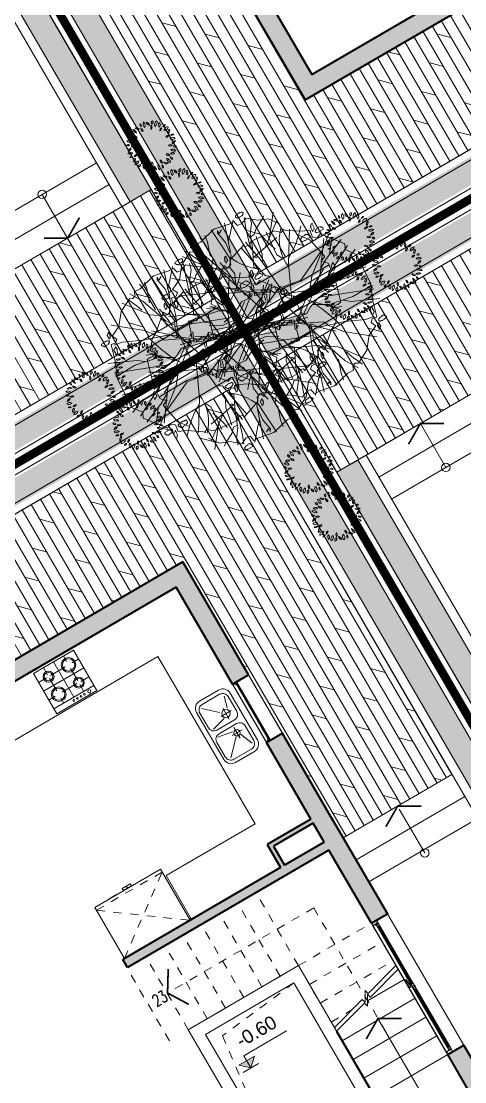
# Model space of a CAD drawing. Header units: millimetres. Extents: x 567980 to 569372, y 2065777 to 2066674.
# Drawn here: x 568865.12 to 568870.37, y 2066273.17 to 2066285.72 of the extents above; entities that cross this region are included whole.
import ezdxf
from ezdxf.enums import TextEntityAlignment as Align

# ---------------------------------------------------------------- set-up
doc = ezdxf.new("R2010")
doc.units = ezdxf.units.MM
for name, pattern in [('CENTER', [3, 1.5, -0.5, 0.5, -0.5]), ('DASHED2', [0.375, 0.25, -0.125]), ('HIDDEN', [0.75, 0.5, -0.25])]:
    doc.linetypes.add(name, pattern=pattern)
for name, color, linetype, lineweight in [('A-DIM', 251, 'Continuous', 15), ('A-HATCH', 251, 'Continuous', 5), ('A-KY HIEU', 34, 'Continuous', 20), ('A-TEXT', 7, 'Continuous', 18), ('A-TUONG', 255, 'Continuous', 35), ('boDnv', 54, 'Continuous', 25), ('E- CHU THICH', 162, 'Continuous', 13), ('E- RANH GIOI', 1, 'CENTER', 13), ('E- THAY', 9, 'Continuous', 20), ('E-Khuat', 251, 'DASHED2', 13), ('E-Manh', 251, 'Continuous', 13), ('i_Cay', 114, 'Continuous', 13), ('i_Hatch', 250, 'Continuous', 13), ('i_ThietBi', 32, 'Continuous', 13), ('LD-CUA', 146, 'Continuous', 13), ('LD-THAY', 9, 'Continuous', 13)]:
    doc.layers.add(name, color=color, linetype=linetype, lineweight=lineweight)
doc.layers.add('ChiaLo', color=128, linetype='CENTER')
doc.layers.add('loKBT', color=42, linetype='Continuous')
doc.styles.add('A1-arial', font='arial.ttf')
doc.styles.add('Dim roman', font='romans.shx', dxfattribs={"width": 0.7})

# ---------------------------------------------------------------- blocks, each defined once
blk = doc.blocks.new('NEN')
at = {"layer": 'ChiaLo', "ltscale": 5}
for points in [[(103.177, -128.678), (226.594, -56.875)], [(180.333, -106.928), (160.217, -72.354)]]:
    blk.add_lwpolyline(points, dxfattribs=at)
at = {"layer": 'loKBT'}
for points in [[(171.022, -66.068), (160.217, -72.354), (170.275, -89.641), (181.079, -83.355)], [(160.217, -72.354), (149.413, -78.64), (159.47, -95.927), (170.275, -89.641)], [(181.079, -83.355), (170.275, -89.641), (180.333, -106.928), (191.137, -100.642)], [(170.275, -89.641), (159.47, -95.927), (169.528, -113.214), (180.333, -106.928)]]:
    blk.add_lwpolyline(points, close=True, dxfattribs=at)
blk = doc.blocks.new('A$C395E768C')
at = {"layer": 'i_ThietBi'}
for p, q in [((-125, -66), (-125, 0)), ((0, -439), (0, 0)), ((125, -86), (125, 0)), ((-169, -110), (-250, -110)), ((101, -110), (-81, -110)), ((149, -110), (250, -110)), ((-250, -219), (250, -219)), ((-125, -305), (-125, -154)), ((125, -285), (125, -134)), ((-149, -329), (-250, -329)), ((-101, -329), (81, -329)), ((169, -329), (250, -329)), ((-250, -439), (250, -439)), ((-125, -353), (-125, -439)), ((125, -373), (125, -439))]:
    blk.add_line(p, q, dxfattribs=at)
blk.add_lwpolyline([(250, -500), (250, 0), (-250, 0), (-250, -500)], close=True, dxfattribs=at)
for centre, radius in [((-125, -110), 78.9), ((-125, -110), 65.8), ((125, -110), 59.2), ((125, -110), 46.1), ((-125, -329), 59.2), ((-125, -329), 46.1), ((125, -329), 78.9), ((125, -329), 65.8), ((-175, -469), 17.5), ((-114, -469), 8.77), ((-70, -469), 8.77), ((-26, -469), 8.77), ((18, -469), 8.77)]:
    blk.add_circle(centre, radius, dxfattribs=at)
blk = doc.blocks.new('A$C33A8190A')
at = {"layer": 'i_ThietBi', "linetype": 'HIDDEN'}
for p, q in [((-900, 40), (0, 700)), ((-900, 700), (0, 40))]:
    blk.add_line(p, q, dxfattribs=at)
at = {"layer": 'i_ThietBi'}
blk.add_lwpolyline([(-900, 700), (0, 700), (0, 0), (-900, 0)], close=True, dxfattribs=at)
at = {"layer": 'i_ThietBi', "linetype": 'HIDDEN'}
for points in [[(-900, 0), (0, 0), (0, 40), (-900, 40)], [(-450, 0), (-505, 0), (-505, -31), (-450, -31)], [(-395, 0), (-395, -31), (-450, -31), (-450, 0)]]:
    blk.add_lwpolyline(points, close=True, dxfattribs=at)
blk = doc.blocks.new('kkkk')
h = blk.add_hatch(color=250)
edge = h.paths.add_edge_path()
edge.add_line((333059, 105337), (333060, 105337))
edge.add_line((333060, 105337), (333060, 105342))
edge.add_line((333060, 105342), (333062, 105342))
edge.add_line((333062, 105342), (333062, 105372))
edge.add_line((333062, 105372), (333028, 105372))
edge.add_line((333028, 105372), (333028, 105387))
edge.add_line((333028, 105387), (333022, 105387))
edge.add_line((333022, 105387), (333022, 105384))
edge.add_line((333022, 105384), (333024, 105384))
edge.add_line((333024, 105384), (333024, 105385))
edge.add_line((333024, 105385), (333026, 105385))
edge.add_line((333026, 105385), (333026, 105378))
edge.add_line((333026, 105378), (333024, 105378))
edge.add_line((333024, 105378), (333024, 105380))
edge.add_line((333024, 105380), (333022, 105380))
edge.add_line((333022, 105380), (333022, 105377))
edge.add_line((333022, 105377), (333026, 105377))
edge.add_line((333026, 105377), (333026, 105372))
edge.add_line((333026, 105372), (332992, 105372))
edge.add_line((332992, 105372), (332992, 105342))
edge.add_line((332992, 105342), (332993, 105342))
edge.add_line((332993, 105342), (332993, 105337))
edge.add_line((332993, 105337), (332995, 105337))
edge.add_line((332995, 105337), (332995, 105342))
edge.add_line((332995, 105342), (333002, 105342))
edge.add_line((333002, 105342), (333002, 105343))
edge.add_line((333002, 105343), (332993, 105343))
edge.add_line((332993, 105343), (332993, 105370))
edge.add_line((332993, 105370), (333007, 105370))
edge.add_arc((333010, 105368), 3.97, 141.5226, 210)
edge.add_line((333007, 105366), (333008, 105366))
edge.add_arc((333010, 105368), 2.47, -390, -150, ccw=False)
edge.add_line((333012, 105366), (333013, 105366))
edge.add_arc((333010, 105368), 3.97, -30, 38.4774)
edge.add_line((333013, 105370), (333040, 105370))
edge.add_arc((333044, 105368), 3.97, 141.5226, 210)
edge.add_line((333040, 105366), (333041, 105366))
edge.add_arc((333044, 105368), 2.47, -390, -150, ccw=False)
edge.add_line((333046, 105366), (333047, 105366))
edge.add_arc((333044, 105368), 3.97, -30, 38.4774)
edge.add_line((333047, 105370), (333060, 105370))
edge.add_line((333060, 105370), (333060, 105343))
edge.add_line((333060, 105343), (333051, 105343))
edge.add_line((333051, 105343), (333051, 105342))
edge.add_line((333051, 105342), (333059, 105342))
edge.add_line((333059, 105342), (333059, 105337))
blk.add_lwpolyline([(333026, 105378), (333026, 105385), (333024, 105385), (333024, 105384), (333022, 105384), (333022, 105387), (333028, 105387), (333028, 105372), (333062, 105372), (333062, 105342), (333060, 105342), (333060, 105337), (333059, 105337), (333059, 105342), (333051, 105342), (333051, 105343), (333060, 105343), (333060, 105370), (333047, 105370, -0.30801), (333047, 105366), (333046, 105366, 1.732051), (333041, 105366), (333040, 105366, -0.30801), (333040, 105370), (333013, 105370, -0.30801), (333013, 105366), (333012, 105366, 1.732051), (333008, 105366), (333007, 105366, -0.30801), (333007, 105370), (332993, 105370), (332993, 105343), (333002, 105343), (333002, 105342), (332995, 105342), (332995, 105337), (332993, 105337), (332993, 105342), (332992, 105342), (332992, 105372), (333026, 105372), (333026, 105377), (333022, 105377), (333022, 105380), (333024, 105380), (333024, 105378)], format="xyb", close=True)
blk = doc.blocks.new('ccccc')
h = blk.add_hatch(color=250)
h.paths.add_polyline_path([(333034, 105325), (333084, 105325), (333084, 105327), (333078, 105327), (333078, 105354), (333084, 105354), (333084, 105355), (333034, 105355), (333034, 105347), (333036, 105347), (333036, 105354), (333052, 105354), (333052, 105327), (333036, 105327), (333036, 105334), (333034, 105334)])
h.paths.add_polyline_path([(333054, 105327), (333054, 105354), (333076, 105354), (333076, 105327)], flags=16)
for p, q in [((333034, 105347), (333036, 105347)), ((333052, 105354), (333052, 105327)), ((333054, 105354), (333054, 105327)), ((333076, 105354), (333076, 105327)), ((333078, 105354), (333078, 105327)), ((333084, 105355), (333084, 105354)), ((333034, 105334), (333036, 105334)), ((333084, 105327), (333084, 105325))]:
    blk.add_line(p, q)
for points in [[(333084, 105355), (333034, 105355), (333034, 105347)], [(333052, 105354), (333036, 105354), (333036, 105347)], [(333076, 105354), (333054, 105354)], [(333084, 105354), (333078, 105354)], [(333034, 105334), (333034, 105325), (333084, 105325)], [(333036, 105334), (333036, 105327), (333052, 105327)], [(333054, 105327), (333076, 105327)], [(333078, 105327), (333084, 105327)]]:
    blk.add_lwpolyline(points)
blk = doc.blocks.new('dasdsd')
at = {"linetype": 'HIDDEN', "ltscale": 0.05}
for p, q in [((-10, -16), (-10, 0)), ((10, 0), (-10, 0)), ((10, -16), (10, 0)), ((-16, -19), (-108, -23)), ((-10, -16), (-15, -19)), ((10, -16), (-10, -16))]:
    blk.add_line(p, q, dxfattribs=at)
for centre, radius, start, end in [((-106, -28), 5.22, 108.2433, 251.7567), ((-41, 287), 327, 258.1752, 278.8996), ((-16, -17), 1.95, 270, 297.1927), ((-10, -18), 1.95, 90, 117.1927), ((10, -26), 10.1, 270, 90)]:
    blk.add_arc(centre, radius, start, end, dxfattribs=at)
blk = doc.blocks.new('fffsf')
h = blk.add_hatch(color=250)
h.paths.add_polyline_path([(333184, 105396), (333134, 105396), (333134, 105394), (333140, 105394), (333140, 105367), (333134, 105367), (333134, 105364), (333119, 105364), (333119, 105361), (333135, 105361), (333135, 105366), (333184, 105366), (333184, 105374), (333182, 105374), (333182, 105367), (333166, 105367), (333166, 105394), (333182, 105394), (333182, 105387), (333184, 105387)])
h.paths.add_polyline_path([(333165, 105394), (333165, 105367), (333142, 105367), (333142, 105394)], flags=16)
for p, q in [((333134, 105396), (333134, 105394)), ((333140, 105394), (333140, 105367)), ((333142, 105394), (333142, 105367)), ((333165, 105394), (333165, 105367)), ((333166, 105394), (333166, 105367)), ((333184, 105387), (333182, 105387)), ((333184, 105374), (333182, 105374))]:
    blk.add_line(p, q)
for points in [[(333184, 105374), (333184, 105366), (333135, 105366), (333135, 105361), (333119, 105361)], [(333134, 105367), (333134, 105364), (333119, 105364), (333119, 105361)], [(333134, 105396), (333184, 105396), (333184, 105387)], [(333134, 105394), (333140, 105394)], [(333140, 105367), (333134, 105367)], [(333142, 105394), (333165, 105394)], [(333165, 105367), (333142, 105367)], [(333166, 105394), (333182, 105394), (333182, 105387)], [(333182, 105374), (333182, 105367), (333166, 105367)]]:
    blk.add_lwpolyline(points)
blk = doc.blocks.new('*U461')
for points in [[(88, 82), (88, 81), (77, 81), (77, 69), (88, 69), (88, 68, 0.240391), (91, 72), (80, 72), (80, 78), (91, 78, 0.240391)], [(847, 82), (847, 81), (858, 81), (858, 69), (847, 69), (847, 68, -0.240391), (844, 72), (855, 72), (855, 78), (844, 78, -0.240391)], [(953, 82), (953, 81), (942, 81), (942, 69), (953, 69), (953, 68, 0.240391), (956, 72), (945, 72), (945, 78), (956, 78, 0.240391)]]:
    blk.add_hatch(color=250).paths.add_polyline_path(points)
for p, q in [((35, 20), (1765, 20)), ((897, 90), (45, 90)), ((897, 90), (88, 90)), ((88, 60), (897, 60)), ((902, 90), (1712, 90)), ((1712, 60), (902, 60))]:
    blk.add_line(p, q)
for points in [[(88, 82), (88, 81), (77, 81), (77, 69), (88, 69), (88, 68, 0.240391), (91, 72), (80, 72), (80, 78), (91, 78, 0.240391)], [(847, 82), (847, 81), (858, 81), (858, 69), (847, 69), (847, 68, -0.240391), (844, 72), (855, 72), (855, 78), (844, 78, -0.240391)], [(953, 82), (953, 81), (942, 81), (942, 69), (953, 69), (953, 68, 0.240391), (956, 72), (945, 72), (945, 78), (956, 78, 0.240391)]]:
    blk.add_lwpolyline(points, format="xyb", close=True)
for points in [[(855, 72), (80, 72), (80, 78), (855, 78)], [(945, 72), (1720, 72), (1720, 78), (945, 78)]]:
    blk.add_lwpolyline(points, close=True)
at = {"rotation": 270}
blk.add_blockref('kkkk', (-105337, 333082), dxfattribs=at)
at = {"xscale": -1}
for name, p, rotation in [('ccccc', (333122, -105265), 359.9999999999902), ('fffsf', (-332231, 105456), 180.0000000001608), ('kkkk', (107137, 333082), 90)]:
    blk.add_blockref(name, p, dxfattribs=dict(at, rotation=rotation))
for p in [(-332187, -105265), (-331322, -105265)]:
    blk.add_blockref('ccccc', p)
at = {"xscale": -0.8000000000000002, "yscale": 0.8, "zscale": 0.8}
blk.add_blockref('dasdsd', (927, 60), dxfattribs=at)
blk = doc.blocks.new('CR')
at = {"layer": 'i_ThietBi', "ltscale": 0.5}
for p, q in [((7158371, 838004), (7158534, 837855)), ((7158637, 837855), (7158679, 837993)), ((7158592, 837879), (7158592, 837729)), ((7158371, 837721), (7158545, 837763)), ((7158525, 837805), (7158664, 837805)), ((7158550, 837577), (7158368, 837611)), ((7158591, 837616), (7158591, 837466)), ((7158556, 837505), (7158379, 837322)), ((7158524, 837542), (7158663, 837542)), ((7158618, 837507), (7158685, 837345))]:
    blk.add_line(p, q, dxfattribs=at)
for points in [[(7158297, 837989), (7158297, 837347, 0.414214), (7158397, 837247), (7158657, 837247, 0.414214), (7158757, 837347), (7158757, 837989, 0.414214), (7158657, 838089), (7158397, 838089, 0.414214)], [(7158327, 837964), (7158327, 837764, 0.414214), (7158402, 837689), (7158642, 837689, 0.414214), (7158717, 837764), (7158717, 837964, 0.414214), (7158642, 838039), (7158402, 838039, 0.414214)], [(7158327, 837564, -0.414214), (7158402, 837639), (7158642, 837639, -0.414214), (7158717, 837564), (7158717, 837364, -0.414214), (7158642, 837289), (7158402, 837289, -0.414214), (7158327, 837364)]]:
    blk.add_lwpolyline(points, format="xyb", close=True, dxfattribs=at)
for centre, radius in [((7158592, 837805), 50), ((7158591, 837542), 37.5)]:
    blk.add_circle(centre, radius, dxfattribs=at)
blk = doc.blocks.new('SFFSF')
h = blk.add_hatch(color=250)
h.paths.add_polyline_path([(339647, 104917), (339647, 104892), (339678, 104892), (339678, 104899), (339675, 104899, 1), (339675, 104897), (339677, 104897), (339677, 104893), (339663, 104893), (339663, 104916), (339677, 104916), (339677, 104912), (339675, 104912, 1), (339675, 104911), (339678, 104911), (339678, 104917)])
h.paths.add_polyline_path([(339648, 104916), (339662, 104916), (339662, 104893), (339648, 104893)], flags=16)
blk.add_lwpolyline([(339663, 104893), (339663, 104916), (339677, 104916), (339677, 104912), (339675, 104912, 1), (339675, 104911), (339678, 104911), (339678, 104917), (339647, 104917), (339647, 104892), (339678, 104892), (339678, 104899), (339675, 104899, 1), (339675, 104897), (339677, 104897), (339677, 104893)], format="xyb", close=True)
blk.add_lwpolyline([(339662, 104893), (339662, 104916), (339648, 104916), (339648, 104893)], close=True)
blk = doc.blocks.new('DDDDA')
blk.add_hatch(color=250).paths.add_polyline_path([(339344, 104971), (339344, 104969), (339333, 104969), (339333, 104958), (339344, 104958), (339344, 104957, 0.240391), (339347, 104961), (339336, 104961), (339336, 104967), (339347, 104967, 0.240391)])
blk.add_lwpolyline([(339344, 104971), (339344, 104969), (339333, 104969), (339333, 104958), (339344, 104958), (339344, 104957, 0.240391), (339347, 104961), (339336, 104961), (339336, 104967), (339347, 104967, 0.240391)], format="xyb", close=True)
blk = doc.blocks.new('*U496')
for points in [[(22, 22), (0, 22), (0, 28), (1, 28), (1, 23), (18, 23), (18, 63), (9, 63), (9, 72), (5, 74), (5, 83), (9, 86), (9, 93), (1, 93), (1, 89), (0, 89), (0, 94), (10, 94), (10, 93), (10, 91), (10, 82), (9, 82), (9, 84), (6, 82), (6, 75), (9, 73), (9, 75), (10, 75), (10, 64), (19, 64), (19, 23), (22, 23)], [(1045, 22), (1067, 22), (1067, 28), (1065, 28), (1065, 23), (1049, 23), (1049, 63), (1058, 63), (1058, 72), (1062, 74), (1062, 83), (1058, 86), (1058, 93), (1065, 93), (1065, 89), (1067, 89), (1067, 94), (1057, 94), (1057, 93), (1057, 91), (1057, 82), (1058, 82), (1058, 84), (1060, 82), (1060, 75), (1058, 73), (1058, 75), (1057, 75), (1057, 64), (1048, 64), (1048, 23), (1045, 23)]]:
    blk.add_hatch(color=250).paths.add_polyline_path(points)
for p, q in [((10, 94), (1057, 94)), ((22, 22), (1045, 22))]:
    blk.add_line(p, q)
for points in [[(9, 93), (9, 86), (5, 83), (5, 74), (9, 72), (9, 63), (18, 63), (18, 23), (1, 23), (1, 28), (0, 28), (0, 22), (22, 22), (22, 23), (19, 23), (19, 64), (10, 64), (10, 75), (9, 75), (9, 73), (6, 75), (6, 82), (9, 84), (9, 82), (10, 82), (10, 93), (10, 93), (10, 94), (0, 94), (0, 89), (1, 89), (1, 93), (9, 93)], [(1058, 93), (1058, 86), (1062, 83), (1062, 74), (1058, 72), (1058, 63), (1049, 63), (1049, 23), (1065, 23), (1065, 28), (1067, 28), (1067, 22), (1045, 22), (1045, 23), (1048, 23), (1048, 64), (1057, 64), (1057, 75), (1058, 75), (1058, 73), (1060, 75), (1060, 82), (1058, 84), (1058, 82), (1057, 82), (1057, 93), (1057, 93), (1057, 94), (1067, 94), (1067, 89), (1065, 89), (1065, 93), (1058, 93)]]:
    blk.add_lwpolyline(points)
blk.add_lwpolyline([(1031, 76), (36, 76), (36, 82), (1031, 82)], close=True)
at = {"xscale": -1, "rotation": 180}
blk.add_blockref('SFFSF', (-339635, 104983), dxfattribs=at)
blk.add_blockref('DDDDA', (-339300, -104885))
at = {"xscale": -1}
blk.add_blockref('DDDDA', (340366, -104885), dxfattribs=at)
at = {"rotation": 180}
blk.add_blockref('SFFSF', (340701, 104983), dxfattribs=at)
blk = doc.blocks.new('cotxaytho')
at = {"layer": 'A-KY HIEU'}
h = blk.add_hatch(color=256, dxfattribs=at)
h.paths.add_polyline_path([(200, 188), (0, 188), (0, 0)])
h.paths.add_polyline_path([(0, 188), (-200, 188), (0, 0)])
for p, q in [((0, 312), (0, 0)), ((0, 312), (1100, 312)), ((-200, 188), (0, 0)), ((-200, 188), (200, 188)), ((-200, 0), (200, 0)), ((0, 0), (200, 188))]:
    blk.add_line(p, q, dxfattribs=at)
at = {"color": 6, "style": 'A1-arial'}
blk.add_attdef('-0.050', (35, 402), '', height=250, dxfattribs=at)
blk = doc.blocks.new('TANG 1 BT1')
at = {"layer": 'A-HATCH'}
h = blk.add_hatch(color=256, dxfattribs=at)
h.dxf.hatch_style = 1
h.paths.add_polyline_path([(7158834, 839217), (7158834, 837892), (7159054, 837892), (7159054, 839437), (7153914, 839437), (7153914, 839217)])
h.paths.add_polyline_path([(7150554, 839437), (7150554, 838369), (7150774, 838369), (7150774, 839217), (7151514, 839217), (7151514, 839437)])
h.paths.add_polyline_path([(7150774, 836569), (7150554, 836569), (7150554, 835617), (7151104, 835617), (7151104, 835319), (7151324, 835319), (7151324, 835617), (7152824, 835617), (7152824, 833427), (7152714, 833427), (7152714, 833317), (7152934, 833317), (7152934, 835727), (7150774, 835727)])
h.paths.add_polyline_path([(7151324, 834519), (7151104, 834519), (7151104, 832827), (7151324, 832827), (7151324, 833317), (7151914, 833317), (7151914, 833427), (7151324, 833427)])
h.paths.add_polyline_path([(7158834, 835617), (7158834, 834617), (7159054, 834617), (7159054, 835947), (7159054, 837092), (7158834, 837092), (7158834, 836042), (7158234, 836042), (7158234, 835727), (7156074, 835727), (7156074, 835617)])
h.paths.add_polyline_path([(7158834, 835727), (7158289, 835727), (7158289, 835987), (7158834, 835987)], flags=16)
h.paths.add_polyline_path([(7158434, 831597), (7158434, 831392), (7158834, 831392), (7158834, 827617), (7158354, 827617), (7158354, 827397), (7159054, 827397), (7159054, 832817), (7158834, 832817), (7158834, 831817), (7156074, 831817), (7156074, 831597)])
h.paths.add_polyline_path([(7158834, 831597), (7158834, 831447), (7158489, 831447), (7158489, 831597)], flags=16)
h.paths.add_polyline_path([(7152934, 831707), (7152934, 831817), (7151324, 831817), (7151324, 831927), (7151104, 831927), (7151104, 831817), (7150554, 831817), (7150554, 830867), (7150774, 830867), (7150774, 831707)])
h.paths.add_polyline_path([(7150554, 828527), (7150774, 828527), (7150774, 830067), (7150554, 830067)])
h.paths.add_polyline_path([(7151704, 827397), (7152404, 827397), (7152404, 827617), (7150774, 827617), (7150774, 827727), (7150554, 827727), (7150554, 827617), (7150554, 827397), (7151404, 827397), (7151404, 827397)])
h.paths.add_polyline_path([(7154605, 827617), (7154605, 827397), (7155304, 827397), (7155304, 827397), (7155604, 827397), (7156654, 827397), (7156654, 827617)])
h.paths.add_polyline_path([(7150304, 831817), (7150304, 831197), (7150554, 831197), (7150554, 831307), (7150414, 831307), (7150414, 831707), (7150554, 831707), (7150554, 831817)])
h.paths.add_polyline_path([(7150304, 836228), (7150304, 835617), (7150554, 835617), (7150554, 835727), (7150414, 835727), (7150414, 836118), (7150554, 836118), (7150554, 836228)])
at = {"layer": 'A-TUONG'}
for p, q in [((7159054, 839437), (7153914, 839437)), ((7159054, 837892), (7159054, 839437)), ((7158834, 839217), (7153914, 839217)), ((7158834, 837892), (7158834, 839217)), ((7158834, 837892), (7159054, 837892)), ((7158834, 837092), (7159054, 837092)), ((7158834, 836042), (7158834, 837092)), ((7159054, 835837), (7159054, 837087)), ((7158834, 836042), (7158234, 836042)), ((7158234, 836042), (7158234, 835727)), ((7158834, 835987), (7158289, 835987)), ((7158289, 835987), (7158289, 835727)), ((7158834, 835727), (7158834, 835987)), ((7159054, 835947), (7159054, 834617)), ((7156074, 835617), (7156074, 835727)), ((7158234, 835727), (7156074, 835727)), ((7158834, 835727), (7158289, 835727)), ((7158834, 835617), (7156074, 835617)), ((7158834, 834617), (7158834, 835617)), ((7158834, 834617), (7159054, 834617)), ((7157834, 833718), (7157834, 832817)), ((7158834, 831817), (7158834, 832817)), ((7158834, 832817), (7159054, 832817)), ((7159054, 827397), (7159054, 832817))]:
    blk.add_line(p, q, dxfattribs=at)
at = {"layer": 'E- CHU THICH'}
for points in [[(7159799, 835617), (7159799, 835017)], [(7157834, 833769), (7158286, 833890), (7158299, 833842), (7158370, 833964), (7158383, 833916), (7158834, 834037)], [(7157834, 833718), (7158286, 833839), (7158299, 833791), (7158370, 833913), (7158383, 833865), (7158834, 833986)], [(7158334, 833602), (7158334, 832317), (7156324, 832317)]]:
    blk.add_lwpolyline(points, dxfattribs=at)
at = {"layer": 'E- CHU THICH', "const_width": 20}
blk.add_lwpolyline([(7158577, 833462), (7158334, 833602), (7158334, 833602), (7158334, 833602), (7158092, 833462)], dxfattribs=at)
at = {"layer": 'E- CHU THICH'}
blk.add_circle((7159799, 835017), 50, dxfattribs=at)
at = {"layer": 'E- THAY'}
for p, q in [((7158834, 832817), (7158834, 834617)), ((7159054, 832817), (7159054, 834617)), ((7158330, 833845), (7158834, 833845)), ((7157834, 833588), (7158834, 833588)), ((7157834, 833331), (7158834, 833331)), ((7157834, 833074), (7158834, 833074)), ((7157834, 832817), (7158834, 832817))]:
    blk.add_line(p, q, dxfattribs=at)
for points in [[(7158834, 837892), (7159054, 837892), (7159054, 837092), (7158834, 837092)], [(7156324, 832817), (7157834, 832817), (7157834, 834617), (7156324, 834617)], [(7156474, 832967), (7157684, 832967), (7157684, 834467), (7156474, 834467)]]:
    blk.add_lwpolyline(points, close=True, dxfattribs=at)
at = {"layer": 'E-Khuat', "ltscale": 2}
for p, q in [((7156064, 834617), (7156064, 835617)), ((7156324, 834617), (7156324, 835617)), ((7156584, 834617), (7156584, 835617)), ((7156834, 834617), (7156834, 835617)), ((7157084, 834617), (7157084, 835617)), ((7157334, 834617), (7157334, 835617)), ((7157584, 834617), (7157584, 835617)), ((7157834, 834617), (7157834, 835617)), ((7156324, 834617), (7157834, 834617)), ((7157834, 834617), (7158834, 834617)), ((7157834, 833769), (7157834, 834617)), ((7157834, 834359), (7158834, 834359)), ((7157834, 834102), (7158834, 834102)), ((7157834, 833845), (7158118, 833845))]:
    blk.add_line(p, q, dxfattribs=at)
at = {"layer": 'E-Khuat', "ltscale": 2, "const_width": 20}
blk.add_lwpolyline([(7156480, 835359), (7156330, 835117), (7156330, 835117), (7156330, 835117), (7156480, 834874)], dxfattribs=at)
at = {"layer": 'E-Khuat', "ltscale": 2}
for points in [[(7158334, 833419), (7158334, 835117), (7156330, 835117)], [(7157684, 834467), (7156638, 834352), (7156474, 832967)]]:
    blk.add_lwpolyline(points, dxfattribs=at)
at = {"layer": 'i_ThietBi', "ltscale": 0.5}
for p, q in [((7158234, 838617), (7156074, 838617)), ((7158234, 836327), (7158234, 838617)), ((7158234, 836327), (7157015, 836327)), ((7157015, 836327), (7157015, 835727))]:
    blk.add_line(p, q, dxfattribs=at)
at = {"layer": 'A-KY HIEU'}
ref = blk.add_blockref('cotxaytho', (7156738, 833854), dxfattribs=dict(at, xscale=0.5333333333255725, yscale=0.5333333333255725, zscale=0.5333333333255725))
ref.add_attrib('-0.050', '-0.60', dxfattribs={"layer": 'A-TEXT', "color": 6, "height": 160, "rotation": 359.9966, "style": 'A1-arial'}).set_placement((7156757, 834068), align=Align.BOTTOM_LEFT)
at = {"layer": 'A-TUONG'}
blk.add_blockref('CR', (0, -176), dxfattribs=at)
at = {"layer": 'i_ThietBi', "ltscale": 0.5, "xscale": -1.100000000000001, "yscale": 1.100000000000001, "zscale": 1.1}
blk.add_blockref('A$C395E768C', (7157132, 839185), dxfattribs=at)
at = {"layer": 'i_ThietBi', "ltscale": 0.5, "xscale": -1, "rotation": 180}
blk.add_blockref('A$C33A8190A', (7156994, 836427), dxfattribs=at)
at = {"layer": 'LD-CUA', "xscale": 0.7500000000001072, "yscale": 0.7500000000001072, "zscale": 0.7500000000001072, "rotation": 270}
blk.add_blockref('*U496', (7158818, 837892), dxfattribs=at)
at = {"layer": 'LD-CUA', "xscale": -0.9999999999999998, "rotation": 270}
blk.add_blockref('*U461', (7158814, 832817), dxfattribs=at)
at = {"layer": 'E-Khuat', "ltscale": 2, "style": 'Dim roman', "width": 0.7}
blk.add_text('23', height=140, rotation=359.9966, dxfattribs=at).set_placement((7156218, 835109), align=Align.MIDDLE_CENTER)
blk = doc.blocks.new('mb-cay40')
at = {"color": 0, "linetype": 'ByBlock'}
for centre, radius, start, end in [((-300, 710), 100, 149.4737, 231.7586), ((-448, 683), 100, 329.4737, 51.7586), ((-231, 779), 98.1, 192.306, 259.6849), ((-344, 662), 98.1, 12.306, 79.6849), ((-136, 737), 62.9, 125.4093, 202.7101), ((-231, 764), 62.9, 305.4093, 22.7101), ((16, 684), 137, 133.8117, 194.3077), ((-211, 749), 137, 313.8117, 14.3077), ((-654, 503), 44.2, 163.4933, 274.4697), ((-693, 471), 44.2, 343.4933, 94.4697), ((-542, 597), 98.1, 183.3189, 263.1904), ((-651, 494), 98.1, 3.3189, 83.1904), ((-554, 556), 69.9, 25.4537, 116.6852), ((-522, 648), 69.9, 205.4537, 296.6852), ((-427, 694), 54.1, 146.8151, 244.0193), ((-496, 675), 54.1, 326.8151, 64.0193), ((-390, 597), 66.9, 168.8066, 257.6391), ((-470, 545), 66.9, 348.8066, 77.6391), ((-148, 638), 79.7, 145.5248, 220.8327), ((-273, 631), 79.7, 325.5248, 40.8327), ((113, 711), 137, 163.4642, 212.7906), ((49, 562), 68.8, 103.8914, 198.9039), ((-134, 676), 137, 343.4642, 32.7906), ((-33, 607), 68.8, 283.8914, 18.9039), ((138, 616), 80.6, 104.1004, 168.465), ((40, 710), 80.6, 284.1004, 348.465), ((230, 506), 141, 100.3005, 160.4476), ((72, 692), 141, 280.3005, 340.4476), ((260, 521), 76.9, 122.5817, 207.18), ((150, 551), 76.9, 302.5817, 27.18), ((-743, 226), 96, 30.9482, 110.5784), ((-695, 365), 96, 210.9482, 290.5784), ((-680, 301), 102, 69.7201, 135.6489), ((-718, 468), 102, 249.7201, 315.6489), ((-620, 357), 75.8, 22.5723, 98.3335), ((-561, 461), 75.8, 202.5723, 278.3335), ((213, 369), 79.6, 86.0282, 161.3698), ((143, 474), 79.6, 266.0282, 341.3698), ((320, 284), 110, 64.7353, 140.5781), ((282, 453), 110, 244.7353, 320.5781), ((300, 426), 53.5, 59.9815, 155.6676), ((278, 494), 53.5, 239.9815, 335.6676), ((359, 242), 79.1, 90.2529, 173.5221), ((280, 330), 79.1, 270.2529, 353.5221), ((-767, 152), 75.6, 44.2576, 108.5927), ((-736, 277), 75.6, 224.2576, 288.5927), ((-787, 176), 111, 280.8762, 345.4479), ((-659, 40), 111, 100.8762, 165.4479), ((-690, -39), 87.4, 54.9745, 151.3792), ((-716, 74), 87.4, 234.9745, 331.3792), ((-638, 119), 83.9, 60.5095, 129.292), ((-649, 257), 83.9, 240.5095, 309.292), ((159, -75), 77.3, 28.8072, 103.9199), ((208, 37), 77.3, 208.8072, 283.9199), ((243, 141), 78, 58.8748, 131.2135), ((232, 267), 78, 238.8748, 311.2135), ((314, -59), 90.4, 71.3712, 141.7535), ((272, 83), 90.4, 251.3712, 321.7535), ((293, 25), 97.6, 29.1952, 106.7189), ((350, 166), 97.6, 209.1952, 286.7189), ((344, 142), 53.6, 28.1981, 112.1918), ((371, 217), 53.6, 208.1981, 292.1918), ((-675, -123), 70, 71.8192, 140.0818), ((-707, -12), 70, 251.8192, 320.0818), ((-557, -163), 78, 113.4753, 203.456), ((-660, -123), 78, 293.4753, 23.456), ((-617, 21), 75, 267.1724, 337.2365), ((-551, -83), 75, 87.1724, 157.2365), ((-605, -147), 107, 271.6328, 352.0268), ((-496, -269), 107, 91.6328, 172.0268), ((-473, -294), 49.3, 76.5419, 193.4774), ((-509, -257), 49.3, 256.5419, 13.4774), ((-342, -221), 95.9, 122.8873, 186.7253), ((-489, -152), 95.9, 302.8873, 6.7253), ((-314, -281), 91.1, 159.117, 230.3606), ((-457, -318), 91.1, 339.117, 50.3606), ((-133, -236), 75.4, 148.7877, 221.5977), ((-253, -247), 75.4, 328.7877, 41.5977), ((100, -278), 148, 165.2071, 218.3217), ((-159, -332), 148, 345.2071, 38.3217), ((-19, -211), 70.3, 353.65, 74.6514), ((70, -151), 70.3, 173.65, 254.6514), ((110, -276), 64.3, 156.7754, 231.288), ((11, -301), 64.3, 336.7754, 51.288), ((113, -290), 96.7, 38.6962, 106.2415), ((162, -137), 96.7, 218.6962, 286.2415), ((133, -213), 116, 6.5487, 76.8911), ((275, -87), 116, 186.5487, 256.8911), ((243, -118), 50.7, 359.2557, 87.6287), ((296, -68), 50.7, 179.2557, 267.6287), ((-220, -348), 109, 122.117, 201.7275), ((-379, -297), 109, 302.117, 21.7275), ((-170, -364), 62.5, 129.7475, 206.0709), ((-267, -343), 62.5, 309.7475, 26.0709), ((-160, -372), 84.6, 5.3196, 80.419), ((-61, -281), 84.6, 185.3196, 260.419)]:
    blk.add_arc(centre, radius, start, end, dxfattribs=at)
blk = doc.blocks.new('mb-cay34')
for p, q in [((-456, 783), (-468, 775)), ((-468, 746), (-468, 775)), ((-456, 783), (-452, 779)), ((-452, 779), (-448, 779)), ((-448, 779), (-448, 775)), ((-448, 775), (-444, 775)), ((-444, 775), (-440, 771)), ((-440, 771), (-436, 771)), ((-436, 771), (-436, 767)), ((-141, 547), (-262, 817)), ((-247, 741), (-76, 813)), ((68, 270), (-144, 813)), ((-106, 585), (-103, 817)), ((-76, 813), (254, 836)), ((118, 536), (49, 859)), ((137, 688), (95, 855)), ((148, 528), (175, 874)), ((171, 395), (380, 802)), ((247, 722), (308, 851)), ((254, 836), (357, 760)), ((357, 760), (410, 787)), ((372, 547), (467, 775)), ((410, 787), (627, 620)), ((-516, 680), (-528, 668)), ((-528, 668), (-528, 656)), ((-483, 680), (-516, 680)), ((-487, 660), (-492, 660)), ((-492, 660), (-492, 656)), ((-483, 664), (-487, 664)), ((-487, 664), (-487, 660)), ((-475, 672), (-483, 664)), ((-479, 684), (-475, 684)), ((-475, 684), (-475, 672)), ((-472, 722), (-472, 746)), ((-472, 746), (-468, 746)), ((-468, 722), (-472, 722)), ((-468, 698), (-468, 722)), ((-460, 698), (-468, 698)), ((-460, 693), (-460, 698)), ((-448, 693), (-460, 693)), ((-448, 698), (-448, 693)), ((-440, 698), (-448, 698)), ((-436, 710), (-440, 702)), ((-440, 702), (-440, 698)), ((-436, 767), (-432, 762)), ((-432, 718), (-436, 710)), ((-432, 762), (-428, 762)), ((-428, 746), (-432, 742)), ((-432, 742), (-432, 718)), ((-428, 762), (-428, 746)), ((-414, 692), (-247, 741)), ((-406, 642), (-414, 692)), ((-376, 578), (-395, 673)), ((-373, 669), (-373, 664)), ((-364, 669), (-373, 669)), ((-335, 664), (-373, 664)), ((-349, 698), (-364, 683)), ((-364, 683), (-364, 669)), ((-310, 698), (-349, 698)), ((-335, 669), (-335, 664)), ((-320, 669), (-335, 669)), ((-320, 673), (-320, 669)), ((-315, 673), (-320, 673)), ((-315, 678), (-315, 673)), ((-310, 678), (-315, 678)), ((-300, 688), (-310, 678)), ((-305, 703), (-300, 703)), ((-300, 703), (-300, 688)), ((201, 471), (137, 688)), ((247, 524), (247, 722)), ((292, 323), (585, 703)), ((460, 646), (539, 711)), ((666, 677), (654, 669)), ((654, 640), (654, 669)), ((666, 677), (670, 673)), ((670, 673), (674, 673)), ((674, 673), (674, 669)), ((674, 669), (678, 669)), ((678, 669), (682, 665)), ((682, 665), (686, 665)), ((686, 665), (686, 660)), ((686, 660), (690, 656)), ((-368, 319), (-589, 589)), ((-536, 656), (-536, 652)), ((-528, 656), (-536, 656)), ((-504, 652), (-536, 652)), ((-536, 528), (-486, 639)), ((-504, 656), (-504, 652)), ((-492, 656), (-504, 656)), ((-486, 639), (-433, 612)), ((-433, 612), (-406, 642)), ((-285, 380), (-376, 578)), ((-53, 334), (-106, 585)), ((270, 410), (566, 627)), ((395, 597), (460, 646)), ((627, 620), (608, 574)), ((608, 574), (638, 532)), ((650, 616), (650, 640)), ((650, 640), (654, 640)), ((654, 616), (650, 616)), ((654, 591), (654, 616)), ((662, 591), (654, 591)), ((662, 587), (662, 591)), ((674, 587), (662, 587)), ((682, 591), (674, 591)), ((674, 591), (674, 587)), ((686, 604), (682, 596)), ((682, 596), (682, 591)), ((690, 612), (686, 604)), ((698, 568), (689, 568)), ((689, 568), (689, 563)), ((728, 563), (689, 563)), ((690, 656), (694, 656)), ((694, 640), (690, 636)), ((690, 636), (690, 612)), ((694, 656), (694, 640)), ((713, 597), (698, 582)), ((698, 582), (698, 568)), ((752, 597), (713, 597)), ((742, 568), (728, 568)), ((728, 568), (728, 563)), ((747, 572), (742, 572)), ((742, 572), (742, 568)), ((752, 577), (747, 577)), ((747, 577), (747, 572)), ((762, 587), (752, 577)), ((757, 602), (762, 602)), ((762, 602), (762, 587)), ((-657, 429), (-536, 528)), ((-84, 475), (-141, 547)), ((156, 467), (118, 536)), ((160, 372), (148, 528)), ((152, 190), (292, 464)), ((315, 445), (372, 547)), ((638, 532), (714, 544)), ((645, 444), (645, 473)), ((645, 473), (650, 473)), ((650, 444), (645, 444)), ((664, 517), (650, 507)), ((650, 473), (650, 507)), ((650, 415), (650, 444)), ((664, 517), (669, 512)), ((669, 512), (674, 512)), ((674, 512), (674, 507)), ((674, 507), (679, 507)), ((679, 507), (684, 503)), ((684, 503), (689, 503)), ((689, 503), (689, 498)), ((689, 498), (694, 493)), ((694, 493), (698, 493)), ((698, 473), (694, 468)), ((694, 468), (694, 439)), ((698, 493), (698, 473)), ((714, 544), (744, 471)), ((744, 471), (839, 327)), ((-729, 289), (-657, 429)), ((-479, 190), (-729, 376)), ((-209, 141), (-285, 380)), ((-114, 376), (-137, 433)), ((-53, 323), (-114, 376)), ((15, 217), (-53, 334)), ((61, 262), (76, 346)), ((122, 232), (171, 395)), ((133, 251), (270, 410)), ((528, 179), (828, 369)), ((660, 415), (650, 415)), ((660, 410), (660, 415)), ((674, 410), (660, 410)), ((684, 415), (674, 415)), ((674, 415), (674, 410)), ((689, 430), (684, 420)), ((684, 420), (684, 415)), ((694, 439), (689, 430)), ((-634, 179), (-771, 262)), ((-767, 209), (-725, 224)), ((-623, 258), (-760, 319)), ((-714, 258), (-729, 289)), ((-725, 224), (-714, 258)), ((-562, 239), (-623, 258)), ((-239, 220), (-368, 319)), ((-179, 194), (-239, 220)), ((0, 57), (122, 232)), ((46, 213), (61, 262)), ((167, 224), (292, 323)), ((839, 327), (870, 304)), ((858, 308), (843, 274)), ((843, 274), (889, 228)), ((889, 228), (919, 11)), ((-809, -46), (-763, 141)), ((-744, 114), (-809, 122)), ((-763, 141), (-767, 209)), ((-494, 114), (-744, 114)), ((-589, 129), (-729, 80)), ((-342, 80), (-634, 179)), ((-395, 68), (-479, 190)), ((-141, 34), (-209, 141)), ((-106, 46), (-179, 194)), ((-15, 84), (23, 152)), ((0, 0), (152, 190)), ((34, 182), (15, 217)), ((23, 152), (46, 213)), ((182, 19), (528, 179)), ((600, 156), (665, 122)), ((665, 122), (923, 144)), ((-729, 80), (-801, 68)), ((-403, 0), (-486, -65)), ((-384, 11), (-403, 0)), ((-391, 23), (-395, 68)), ((-300, 0), (-384, 11)), ((-266, 27), (-342, 80)), ((-224, 34), (-300, 0)), ((-137, 61), (-224, 34)), ((-72, 4), (-137, 61)), ((-110, 23), (-61, 19)), ((-42, -72), (-110, 23)), ((-57, -38), (-72, 4)), ((-61, 19), (-38, -15)), ((-42, -49), (-19, 8)), ((-19, 8), (-19, -42)), ((-4, -38), (-15, 84)), ((122, -19), (182, 19)), ((243, 30), (308, 19)), ((308, 19), (308, -34)), ((748, -8), (938, 30)), ((919, 11), (919, -46)), ((-456, -38), (-817, -19)), ((-775, -209), (-809, -46)), ((-513, -72), (-809, -171)), ((-756, -57), (-779, -72)), ((-779, -72), (-744, -72)), ((-744, -72), (-763, -110)), ((-706, -68), (-756, -57)), ((-631, -80), (-706, -68)), ((-524, -68), (-631, -80)), ((-486, -65), (-524, -68)), ((-114, -91), (-220, -122)), ((-99, -106), (-114, -91)), ((-104, -87), (-76, -56)), ((-55, -66), (-104, -87)), ((-8, -65), (-99, -106)), ((-38, -15), (-57, -38)), ((-50, -64), (-23, -102)), ((-48, -97), (20, -227)), ((-19, -42), (-27, -53)), ((-23, -84), (42, -213)), ((-23, -102), (3, -87)), ((-7, -61), (50, -182)), ((3, -87), (3, -140)), ((106, -114), (122, -19)), ((110, -91), (125, -34)), ((118, -152), (110, -91)), ((308, -34), (368, -23)), ((368, -23), (714, -53)), ((501, -46), (539, -91)), ((539, -91), (915, -163)), ((684, -42), (748, -8)), ((714, -53), (942, -95)), ((919, -46), (893, -72)), ((893, -72), (908, -122)), ((-669, -156), (-794, -266)), ((-775, -266), (-775, -209)), ((-623, -110), (-669, -156)), ((-258, -205), (-444, -296)), ((-220, -243), (-258, -205)), ((-220, -122), (-213, -152)), ((-213, -152), (-186, -194)), ((-186, -194), (-198, -228)), ((3, -140), (-19, -152)), ((-19, -152), (-4, -190)), ((3, -216), (-19, -247)), ((42, -213), (-15, -243)), ((-4, -190), (34, -190)), ((34, -190), (3, -216)), ((30, -152), (15, -201)), ((46, -152), (103, -137)), ((50, -182), (88, -160)), ((88, -160), (125, -156)), ((125, -156), (141, -179)), ((927, -122), (862, -327)), ((908, -122), (927, -122)), ((-807, -302), (-820, -310)), ((-820, -339), (-820, -310)), ((-807, -302), (-803, -306)), ((-803, -306), (-799, -306)), ((-799, -306), (-799, -310)), ((-799, -310), (-795, -310)), ((-795, -310), (-791, -314)), ((-791, -314), (-787, -314)), ((-787, -314), (-787, -318)), ((-787, -318), (-783, -323)), ((-783, -323), (-779, -323)), ((-779, -323), (-779, -339)), ((-748, -270), (-775, -266)), ((-718, -277), (-748, -270)), ((-741, -391), (-714, -327)), ((-714, -327), (-718, -277)), ((-490, -285), (-669, -342)), ((-444, -296), (-574, -342)), ((-384, -281), (-490, -285)), ((-349, -258), (-406, -566)), ((-213, -232), (-220, -243)), ((-198, -228), (-213, -232)), ((-19, -247), (0, -262)), ((0, -262), (22, -262)), ((19, -247), (27, -293)), ((27, -232), (76, -255)), ((27, -293), (91, -281)), ((91, -281), (57, -304)), ((57, -304), (99, -559)), ((76, -255), (72, -312)), ((72, -293), (110, -555)), ((72, -312), (84, -391)), ((87, -300), (137, -293)), ((91, -312), (129, -315)), ((91, -376), (91, -312)), ((129, -315), (254, -475)), ((129, -319), (156, -388)), ((137, -293), (209, -281)), ((148, -304), (213, -281)), ((213, -281), (809, -467)), ((862, -327), (817, -342)), ((-824, -339), (-820, -339)), ((-824, -363), (-824, -339)), ((-820, -363), (-824, -363)), ((-820, -387), (-820, -363)), ((-811, -387), (-820, -387)), ((-811, -391), (-811, -387)), ((-799, -391), (-811, -391)), ((-799, -387), (-799, -391)), ((-791, -387), (-799, -387)), ((-787, -375), (-791, -383)), ((-791, -383), (-791, -387)), ((-783, -367), (-787, -375)), ((-779, -339), (-783, -343)), ((-783, -343), (-783, -367)), ((-669, -342), (-756, -376)), ((-661, -486), (-741, -391)), ((-669, -414), (-733, -433)), ((-574, -342), (-669, -414)), ((-596, -429), (-638, -513)), ((-551, -380), (-596, -429)), ((-376, -403), (-558, -654)), ((-551, -334), (-551, -380)), ((84, -391), (95, -483)), ((156, -388), (235, -585)), ((555, -388), (547, -426)), ((547, -426), (615, -475)), ((847, -410), (703, -578)), ((817, -342), (801, -388)), ((801, -388), (847, -410)), ((857, -371), (857, -376)), ((865, -371), (857, -371)), ((889, -376), (857, -376)), ((877, -347), (865, -359)), ((865, -359), (865, -371)), ((910, -347), (877, -347)), ((889, -371), (889, -376)), ((901, -371), (889, -371)), ((901, -367), (901, -371)), ((906, -367), (901, -367)), ((906, -363), (906, -367)), ((910, -363), (906, -363)), ((918, -355), (910, -363)), ((914, -343), (918, -343)), ((918, -343), (918, -355)), ((-638, -513), (-669, -563)), ((-619, -589), (-661, -486)), ((-429, -486), (-653, -665)), ((254, -475), (323, -524)), ((292, -528), (319, -737)), ((323, -524), (555, -749)), ((615, -475), (741, -612)), ((-517, -661), (-619, -589)), ((99, -559), (-53, -893)), ((110, -555), (110, -886)), ((209, -608), (205, -897)), ((235, -589), (209, -608)), ((235, -585), (327, -848)), ((665, -650), (566, -726)), ((703, -578), (665, -650)), ((319, -737), (384, -855)), ((524, -696), (505, -734)), ((505, -734), (509, -764)), ((509, -764), (505, -802)), ((566, -726), (524, -696)), ((-213, -851), (-315, -772)), ((15, -897), (-213, -851)), ((38, -836), (15, -897)), ((53, -859), (38, -836)), ((91, -893), (53, -859)), ((175, -855), (160, -886)), ((224, -802), (175, -855)), ((247, -821), (224, -802)), ((243, -848), (262, -832)), ((247, -878), (243, -848)), ((505, -802), (247, -878)), ((262, -832), (247, -821)), ((160, -886), (91, -893)), ((119, -934), (109, -934)), ((109, -934), (109, -939)), ((148, -939), (109, -939)), ((133, -905), (119, -919)), ((119, -919), (119, -934)), ((172, -905), (133, -905)), ((162, -934), (148, -934)), ((148, -934), (148, -939)), ((167, -929), (162, -929)), ((162, -929), (162, -934)), ((172, -924), (167, -924)), ((167, -924), (167, -929)), ((182, -914), (172, -924)), ((177, -900), (182, -900)), ((182, -900), (182, -914))]:
    blk.add_line(p, q)
for centre, radius in [((154, -13), 15.3), ((-195, -136), 11.7), ((-343, -280), 11.7), ((217, -295), 11.7)]:
    blk.add_circle(centre, radius)
for centre, radius, start, end in [((1371, -208), 898, 129.3545, 152.6092), ((554, 627), 468, 262.5537, 314.3375), ((1052, 958), 883, 248.5622, 262.3516), ((1081, 207), 551, 215.15, 249.1841), ((648, -1520), 1117, 77.3352, 91.8505), ((1165, 1074), 1813, 242.8644, 255.3539)]:
    blk.add_arc(centre, radius, start, end)
blk = doc.blocks.new('SAN VUON BT A-BT1')
at = {"layer": 'i_Hatch', "true_color": 0x46cb3a, "transparency": 33554687}
h = blk.add_hatch(dxfattribs=at)
h.set_pattern_fill('CROSS', color=95, scale=300, double=1)
h.set_pattern_definition([(0, (2832.47, -202892.13), (75, 75), [37.5, -112.5]), (90, (2851.22, -202910.88), (-75, 75), [37.5, -112.5])])
h.paths.add_polyline_path([(7163777, 841297), (7151497, 841297), (7151497, 841007), (7163487, 841007), (7163487, 821857), (7163777, 821857)])
h.paths.add_polyline_path([(7158157, 822152), (7151787, 822152), (7151787, 839437), (7151497, 839437), (7151497, 821857), (7151497, 821517), (7158157, 821517)])
at = {"layer": 'i_Hatch', "transparency": 33554687}
h = blk.add_hatch(dxfattribs=at)
h.set_pattern_fill('DOLMIT', color=256, scale=500, angle=90, double=1)
h.set_pattern_definition([(90, (2832.47, -202862.13), (-125, 8e-15), []), (135, (2832.47, -202862.13), (-250, -250), [176.776695, -353.55339])])
h.paths.add_polyline_path([(7153137, 839437), (7153397, 839437), (7153397, 839437), (7161887, 839437), (7161887, 835657), (7163377, 835657), (7163377, 840927), (7151497, 840927), (7151497, 839437), (7153137, 839437)])
at = {"layer": 'A-DIM'}
blk.add_lwpolyline([(7153387, 839437), (7161887, 839437), (7161887, 827397), (7158437, 827397), (7158438, 826197), (7158588, 826197), (7158588, 825597), (7154088, 825597), (7154087, 826197), (7154237, 826197), (7154237, 827397), (7153387, 827397), (7153387, 831197), (7153137, 831197), (7153137, 831817), (7153337, 831817), (7153337, 835617), (7153137, 835617), (7153137, 836229), (7153387, 836229), (7153387, 839437)], dxfattribs=at)
at = {"layer": 'E- CHU THICH', "const_width": 20}
for points in [[(7152399, 839297), (7152642, 839437), (7152642, 839437), (7152642, 839437), (7152884, 839297)], [(7162389, 835517), (7162632, 835657), (7162632, 835657), (7162632, 835657), (7162874, 835517)]]:
    blk.add_lwpolyline(points, dxfattribs=at)
at = {"layer": 'E- CHU THICH'}
blk.add_lwpolyline([(7152642, 839437), (7152642, 838837)], dxfattribs=at)
blk.add_circle((7152642, 838837), 50, dxfattribs=at)
at = {"layer": 'E- RANH GIOI', "ltscale": 0.1, "const_width": 100}
blk.add_lwpolyline([(7151387, 821437), (7163887, 821437), (7163887, 841437), (7151387, 841437)], close=True, dxfattribs=at)
at = {"layer": 'E- THAY'}
for p, q in [((7153137, 839437), (7151697, 839437)), ((7151897, 838837), (7151897, 839437)), ((7153387, 839137), (7151897, 839137)), ((7153387, 838837), (7151897, 838837)), ((7163377, 835657), (7161887, 835657)), ((7163377, 835357), (7161887, 835357)), ((7163377, 835057), (7161887, 835057))]:
    blk.add_line(p, q, dxfattribs=at)
blk.add_lwpolyline([(7153497, 839437), (7161887, 839437), (7161887, 827397)], dxfattribs=at)
at = {"layer": 'E-Manh'}
for p, q in [((7163777, 841327), (7151497, 841327)), ((7151497, 841327), (7151497, 821887)), ((7163487, 841037), (7151497, 841037)), ((7163487, 821887), (7163487, 841037)), ((7163377, 840927), (7151497, 840927)), ((7163377, 821887), (7163377, 840927)), ((7151787, 839437), (7151787, 822182)), ((7151897, 839437), (7151897, 822292))]:
    blk.add_line(p, q, dxfattribs=at)
for points in [[(7151497, 841327), (7151497, 821547), (7158267, 821547)], [(7163777, 821887), (7163777, 841327)], [(7153137, 839437), (7151497, 839437), (7151497, 840927), (7163377, 840927)], [(7163377, 840927), (7163377, 835657), (7161887, 835657), (7161887, 839437), (7153387, 839437), (7153387, 836228)]]:
    blk.add_lwpolyline(points, dxfattribs=at)
at = {"layer": 'i_Hatch', "transparency": 33554687}
blk.add_line((7153497, 839437), (7151497, 839437), dxfattribs=at)
at = {"layer": 'i_Cay', "xscale": -1.142857142857142, "yscale": 1.142857142857142, "zscale": 1.142857142857142, "rotation": 270}
for p in [(7152039, 841259), (7152039, 841259), (7163642, 841142), (7163642, 841142)]:
    blk.add_blockref('mb-cay34', p, dxfattribs=at)
at = {"layer": 'i_Cay', "xscale": 0.5, "yscale": 0.5, "zscale": 0.5}
for p in [(7153448, 841091), (7152777, 841086), (7162344, 841015), (7163832, 839548), (7163832, 838894)]:
    blk.add_blockref('mb-cay40', p, dxfattribs=at)
blk = doc.blocks.new('MBT1 BT1')
at = {"layer": 'E- RANH GIOI', "ltscale": 0.1, "const_width": 100}
blk.add_lwpolyline([(7075416, 1014867), (7087916, 1014867), (7087916, 1034867), (7075416, 1034867)], close=True, dxfattribs=at)
at = {"layer": 'E- THAY'}
blk.add_blockref('SAN VUON BT A-BT1', (-75971, 193431), dxfattribs=at)
blk.add_blockref('TANG 1 BT1', (-73138, 193431), dxfattribs=at)
blk = doc.blocks.new('BT-02')
at = {"layer": 'loKBT'}
for points in [[(7692560, 959879), (7692560, 979879), (7680060, 979879), (7680060, 959879), (7692560, 959879)], [(7705060, 959879), (7705060, 979879), (7692560, 979879), (7692560, 959879), (7705060, 959879)], [(7692560, 959879), (7692560, 939879), (7680060, 939879), (7680060, 959879), (7692560, 959879)], [(7705060, 959879), (7705060, 939879), (7692560, 939879), (7692560, 959879), (7705060, 959879)]]:
    blk.add_lwpolyline(points, dxfattribs=at)
for points in [[(7692560, 979879), (7680060, 979879), (7680060, 959879), (7692560, 959879)], [(7680060, 959879), (7692560, 959879), (7692560, 979879), (7680060, 979879)], [(7705060, 979879), (7692560, 979879), (7692560, 959879), (7705060, 959879)], [(7692560, 959879), (7705060, 959879), (7705060, 979879), (7692560, 979879)], [(7692560, 959879), (7680060, 959879), (7680060, 939879), (7692560, 939879)], [(7705060, 959879), (7692560, 959879), (7692560, 939879), (7705060, 939879)], [(7705060, 959879), (7692560, 959879), (7692560, 939879), (7705060, 939879)]]:
    blk.add_lwpolyline(points, close=True, dxfattribs=at)

msp = doc.modelspace()

# ---------------------------------------------------------------- block references
at = {"layer": 'boDnv'}
msp.add_blockref('NEN', (568697.481, 2066371.697), dxfattribs=at)

# ---------------------------------------------------------------- next in the draw order: block references
at = {"layer": 'LD-THAY', "xscale": 0.001000000000001394, "yscale": 0.001000000000001394, "zscale": 0.001000000000001394, "rotation": 30.1906983248881}
msp.add_blockref('MBT1 BT1', (563261.683, 2061823.193, 0), dxfattribs=at)

# ---------------------------------------------------------------- next in the draw order: block references
msp.add_blockref('MBT1 BT1', (563272.488, 2061829.479, 0), dxfattribs=at)

# ---------------------------------------------------------------- next in the draw order: block references
at = {"layer": 'loKBT', "xscale": 0.001000000000001394, "yscale": 0.001000000000001394, "zscale": 0.001000000000001394, "rotation": 30.1906983248881}
msp.add_blockref('BT-02', (562701.345, 2061583.947, 0), dxfattribs=at)

# ---------------------------------------------------------------- next in the draw order: block references
at = {"layer": 'LD-THAY', "xscale": 0.001000000000001394, "yscale": 0.001000000000001394, "zscale": 0.001000000000001394, "rotation": 210.1906985033857}
msp.add_blockref('MBT1 BT1', (574473.828, 2070740.92, 0), dxfattribs=at)

# ---------------------------------------------------------------- next in the draw order: block references
msp.add_blockref('MBT1 BT1', (574463.024, 2070734.634, 0), dxfattribs=at)

# ---------------------------------------------------------------- next in the draw order: block references
at = {"layer": 'LD-THAY', "xscale": 0.001000000000001394, "yscale": 0.001000000000001394, "zscale": 0.001000000000001394, "rotation": 30.1906983248881}
msp.add_blockref('MBT1 BT1', (563261.683, 2061823.193, 0), dxfattribs=at)

# ---------------------------------------------------------------- next in the draw order: block references
msp.add_blockref('MBT1 BT1', (563272.488, 2061829.479, 0), dxfattribs=at)

# ---------------------------------------------------------------- next in the draw order: block references
at = {"layer": 'loKBT', "xscale": 0.001000000000001394, "yscale": 0.001000000000001394, "zscale": 0.001000000000001394, "rotation": 30.1906983248881}
msp.add_blockref('BT-02', (562701.345, 2061583.947, 0), dxfattribs=at)

# ---------------------------------------------------------------- next in the draw order: block references
at = {"layer": 'LD-THAY', "xscale": 0.001000000000001394, "yscale": 0.001000000000001394, "zscale": 0.001000000000001394, "rotation": 210.1906985033857}
msp.add_blockref('MBT1 BT1', (574473.828, 2070740.92, 0), dxfattribs=at)

# ---------------------------------------------------------------- next in the draw order: block references
msp.add_blockref('MBT1 BT1', (574463.024, 2070734.634, 0), dxfattribs=at)

doc.saveas('drawing.dxf')
